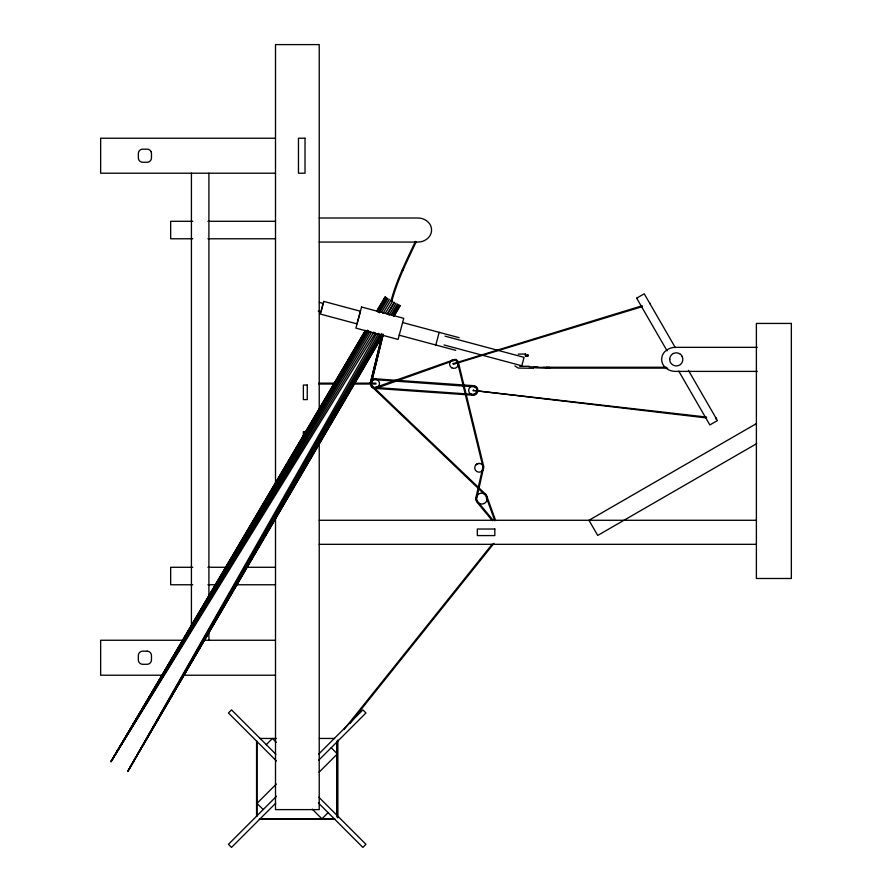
<?xml version="1.0" encoding="UTF-8"?>
<svg xmlns="http://www.w3.org/2000/svg" width="892" height="892" viewBox="0 0 892 892"><rect width="100%" height="100%" fill="white"/><g stroke="black" fill="none" stroke-linecap="round" stroke-linejoin="round"><path stroke-width="1.34" d="M525.544 355.094L525.544 354.102M546.863 367.381L546.986 366.913M706.542 417.947L473.273 390.451L706.642 417.077M473.239 390.83L473.34 390.016M382.902 335.593L371.195 383.627L371.596 385.322L486.341 494.904L495.629 520.493M383.17 334.366L371.195 383.593A3.936 3.936 0 0 1 375.119 379.669L474.778 386.872M435.787 345.003L439.187 332.337M391.03 300.927C396.483 280.11 406.339 260.798 415.427 241.386M391.867 301.184C397.319 280.4 407.153 261.122 416.23 241.743M528.109 355.495C529.101 355.585 523.95 357.904 525.544 353.979L518.23 354.124M383.382 334.422L127.79 771.335L376.535 333.675M387.529 314.33L394.398 302.243L387.095 314.084M382.49 335.515L127.79 771.335L378.71 333.329M389.079 315.233L395.992 303.168M381.966 335.202L127.79 771.335L380.025 334.087M391.142 314.82L397.397 303.971M127.79 771.335L381.821 333.519M392.29 315.478L398.568 304.651M393.16 315.98L399.471 305.164M393.718 316.303L400.04 305.499M393.918 316.415L400.24 305.61M375.409 333.028L111.021 761.59L303.86 434.616M305.276 432.219L365.319 330.408M376.614 311.241L385.099 296.869M373.793 332.092L111.021 761.59L365.497 330.519M376.814 311.353L385.288 296.991M371.451 332.348L111.021 761.59L366.032 330.82M377.361 311.676L385.868 297.315M369.968 331.49L111.021 761.59L367.571 330.107M378.23 312.178L386.76 297.828M111.021 761.59L368.664 330.731M379.368 312.836L387.931 298.508M381.442 312.423L389.336 299.322M382.991 313.326L390.93 300.236M385.411 313.103L392.67 301.24M343.888 729.623L492.239 544.131M349.965 723.423L493.978 543.351M549.717 367.337L549.717 368.318M266.284 744.642L272.473 738.453L276.33 742.322M276.33 784.057L257.007 803.369L263.196 809.557M276.52 796.233L228.441 844.311L231.53 847.4L275.684 803.246M318.712 754.041L362.866 709.887L365.954 712.976L318.645 760.285M319.024 772.271L337.377 753.918L331.2 747.73M328.111 812.645L321.923 818.823L312.267 809.167M375.119 387.529L455.054 359.331A4.828 4.828 0 0 1 458.276 361.907L483.798 466.717L476.707 498.595A5.006 5.006 0 0 0 477.811 501.739L493.176 520.359M374.027 388.276L376.223 388.276L454.864 360.19A3.936 3.936 0 0 1 457.485 362.286L482.94 466.873L475.982 497.268A5.887 5.887 0 0 0 477.12 502.296L492.351 520.738M636.765 298.106L644.236 293.803L675.311 347.612M756.383 423.622L588.965 520.281L597.707 535.434L756.695 443.636M376.023 387.418L376.848 387.128M642.441 306.58L453.415 364.27L453.214 363.646L642.184 305.744M548.101 367.705L545.525 367.571M529.123 366.779L538.01 367.147M275.505 138.227L100.651 138.227L100.651 173.204L275.505 173.204M319.225 218.005L418.058 218.005A14.517 14.517 0 0 1 428.316 222.264L428.361 222.309A10.882 10.882 0 0 1 430.97 226.49A10.882 10.882 0 0 1 428.361 237.763A14.517 14.517 0 0 1 418.058 242.055L319.225 242.055M192.739 221.294L170.673 221.294L170.673 238.777L192.739 238.777M207.914 221.294L275.505 221.294M207.914 238.777L275.505 238.777M402.916 270.332L401.946 270.332L402.76 270.666M757.297 347.345L675.177 347.345A14.517 14.517 0 0 0 664.908 351.604L664.874 351.638A10.882 10.882 0 0 0 661.741 358.171A10.882 10.882 0 0 0 664.874 367.103L664.908 367.136A14.517 14.517 0 0 0 675.177 371.395L757.297 371.395M519.69 366.3L529.146 366.3M666.324 367.259L548.123 367.259L548.123 368.14L667.718 368.14M318.834 383.159L335.537 383.159M353.633 383.159L375.9 383.159L375.9 384.028L353.633 384.028M318.834 384.028L334.143 384.028M305.956 431.639L303.369 431.639L303.369 436.924M319.225 520.281L756.383 520.281M319.225 544.332L756.383 544.332M192.739 567.279L170.673 567.279L170.673 584.762L192.739 584.762M207.914 567.279L225.854 567.279M246.538 567.279L275.505 567.279M207.914 584.762L214.816 584.762M235.51 584.762L275.505 584.762M183.919 640.255L100.651 640.255L100.651 675.222L163.102 675.222M203.343 640.255L275.505 640.255M183.919 675.222L275.505 675.222M259.784 738.453L276.409 738.453M319.369 738.453L334.612 738.453M259.784 818.823L334.612 818.823M259.327 819.269L335.069 819.269M549.483 368.073L536.839 367.894M533.784 368.296L518.23 368.05L514.862 365.921M533.806 367.236L549.483 367.582L543.105 367.337M375.086 388.399L473.05 395.212M535.2 367.772L536.014 367.85M375.119 378.788L474.143 385.712A4.817 4.817 0 0 1 477.365 388.276A4.795 4.795 0 0 1 476.807 393.417A4.817 4.817 0 0 1 471.946 395.089M402.604 322.536L459.179 337.7M444.985 336.15L524.072 357.346L521.809 365.787L444.06 344.959M399.215 335.202L455.79 350.366M319.213 302.299L323.138 303.492L320.875 311.932L318.254 311.141M376.223 378.91A4.806 4.806 0 0 0 371.373 380.594A4.795 4.795 0 0 0 370.314 383.593L382.044 335.425L370.436 382.512L370.804 385.712L485.649 495.461L494.77 520.672M275.94 754.298L231.53 709.887L228.441 712.976L276.52 761.054M318.857 797.214L365.954 844.311L362.866 847.4L318.444 802.99M688.423 370.336L717.424 420.567L709.854 424.938L678.779 371.128M636.665 298.173L667.049 350.79M650.19 303.369L650.413 304.094M453.158 363.434L453.415 364.27M527.975 354.927L527.975 355.752M527.796 354.927L527.796 355.975M527.562 354.927L527.562 356.164M527.306 354.927L527.306 356.298M525.912 354.927L525.912 356.164M337.823 740.003L337.823 817.875M337.377 741.23L337.377 816.057M336.942 741.062L336.942 817.005M319.225 409.684L319.225 44.6L275.505 44.6L275.505 483.542M319.225 443.134L319.225 809.613L275.505 809.613L275.505 518.375M257.007 741.23L257.007 816.057M256.573 741.241L256.573 816.481M208.906 173.204L208.906 597.161M208.906 631.915L208.906 640.255M191.423 173.204L191.423 626.351M151.462 153.535L151.462 157.906A4.348 4.348 0 0 1 147.102 162.266L142.72 162.277A4.348 4.348 0 0 1 138.36 157.929L138.338 153.535A4.348 4.348 0 0 1 142.687 149.176L147.091 149.165A4.348 4.348 0 0 1 149.823 150.124A4.393 4.393 0 0 1 151.016 151.607M483.486 467.798A4.348 4.348 0 0 1 482.516 470.53M475.726 465.078A4.348 4.348 0 0 1 481.858 464.409A4.371 4.371 0 0 1 481.568 471.4A4.371 4.371 0 0 1 474.934 469.069A4.371 4.371 0 0 1 479.115 463.416M484.144 503.489A5.441 5.441 0 0 1 478.346 502.843A5.497 5.497 0 0 1 476.774 501.003A5.441 5.441 0 0 1 477.51 495.194M485.159 494.369A5.441 5.441 0 0 0 479.361 493.722A5.497 5.497 0 0 0 477.421 495.138M484.133 503.512A5.497 5.497 0 0 0 485.995 502.018A5.441 5.441 0 0 0 486.642 496.208A5.497 5.497 0 0 0 485.148 494.291M669.736 359.376A6.534 6.534 0 0 1 671.174 355.272A6.59 6.59 0 0 1 673.415 353.477M673.393 353.5A6.534 6.534 0 0 1 680.362 354.28M682.124 356.488A6.534 6.534 0 0 1 682.793 359.376A6.534 6.534 0 0 1 681.41 363.468A6.59 6.59 0 0 1 679.18 365.263A6.534 6.534 0 0 1 672.233 364.46A6.59 6.59 0 0 1 670.349 362.252A6.534 6.534 0 0 1 669.792 359.376M680.451 354.258A6.59 6.59 0 0 1 682.235 356.488M150.993 151.595A4.348 4.348 0 0 1 151.439 153.513M372.053 386.046A3.936 3.936 0 0 0 374.216 387.418L473.05 394.331A3.914 3.914 0 0 0 474.8 386.894M377.238 387.92A4.806 4.806 0 0 1 371.373 386.604M716.309 418.259L716.209 419.073L716.309 418.259M323.807 301.418L320.406 314.084L356.99 323.885L360.435 311.241L323.807 301.418M361.561 307.015L355.908 328.122L398.077 339.428L403.742 318.31L361.561 307.015M305.019 138.227L298.463 138.227L298.463 173.204L305.019 173.204L305.019 138.227M791.349 323.439L756.383 323.439L756.383 578.484L791.349 578.484L791.349 323.439M307.249 385.054L303.369 385.054L303.369 399.594L307.249 399.594L307.249 385.054M494.826 529.023L477.343 529.023L477.343 535.579L494.826 535.579L494.826 529.023M147.091 651.182L142.72 651.182A4.348 4.348 0 0 0 138.338 655.553L138.338 659.924A4.36 4.36 0 0 0 142.72 664.295L147.091 664.295A4.371 4.371 0 0 0 151.462 659.924L151.462 655.553A4.371 4.371 0 0 0 147.091 651.182M470.853 394.186A4.371 4.371 0 0 0 477.421 390.406A4.371 4.371 0 0 0 470.876 386.604A4.371 4.371 0 0 0 470.853 394.186M372.934 387.373A4.371 4.371 0 0 0 379.501 383.593A4.371 4.371 0 0 0 372.945 379.791A4.371 4.371 0 0 0 372.934 387.373M451.765 367.794A4.371 4.371 0 0 0 458.332 364.014A4.371 4.371 0 0 0 451.776 360.223A4.371 4.371 0 0 0 451.765 367.794"/></g></svg>
